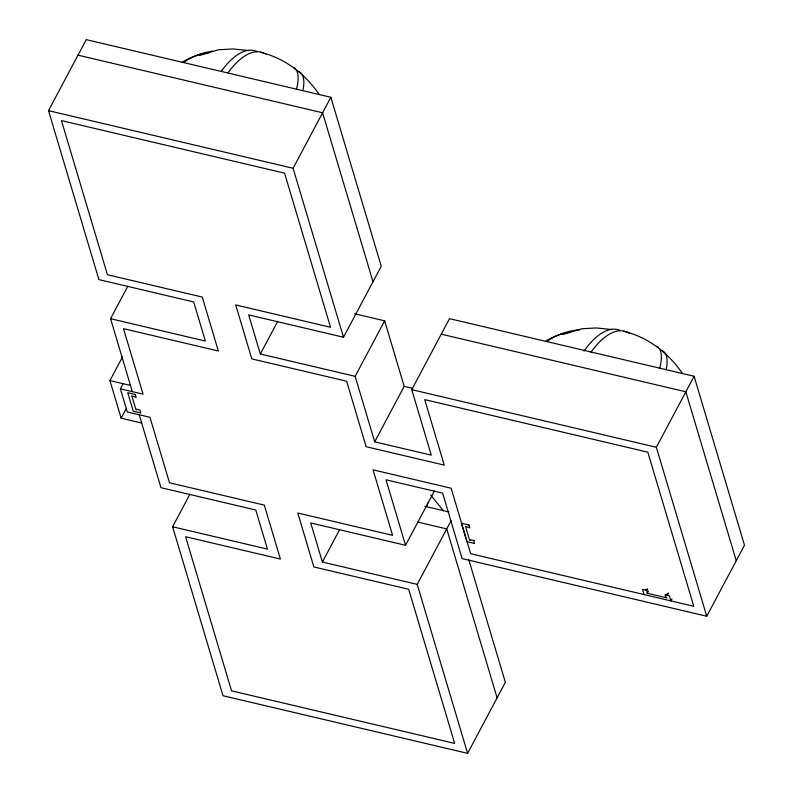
<?xml version="1.0" encoding="UTF-8"?>
<svg xmlns="http://www.w3.org/2000/svg" width="793" height="793" viewBox="0 0 793 793"><rect width="100%" height="100%" fill="white"/><g stroke="black" fill="none" stroke-linecap="round" stroke-linejoin="round"><path stroke-width="1.19" d="M645.829 589.249L646.672 589.576M474.075 540.39L474.363 540.638M127.911 286.075L110.564 318.707L205.377 341.049L193.72 301.955L98.897 279.612L48.502 110.653L86.259 39.65L330.85 97.271L381.245 266.23L343.498 337.233L248.675 314.9L260.332 353.995L355.155 376.328L374.692 441.83L431.293 455.162L411.755 389.66L449.502 318.657L694.103 376.279L744.498 545.237L706.741 616.24L462.15 558.619L442.613 493.127L386.013 479.795L405.55 545.287L310.737 522.954L322.394 562.049L417.217 584.391L467.612 753.35L223.021 695.729L172.616 526.77L189.973 494.128M141.679 423.026L121.151 418.198L109.93 380.59L122.657 356.652M120.377 388.828L143.057 394.161L123.52 328.669L218.343 351.002L202.255 297.058L107.432 274.725L61.457 120.605L284.568 173.161L330.532 327.281L235.719 304.938L251.807 358.882L346.62 381.215L366.158 446.717L444.249 465.114L424.711 399.613L647.822 452.169L693.786 606.288L470.685 553.732L451.148 488.23L373.057 469.833L392.594 535.334L297.771 513.002L313.869 566.945L408.682 589.278L454.657 743.398L231.546 690.842L185.582 536.722L280.395 559.055L264.307 505.121L169.494 482.778L149.956 417.287L127.276 411.944L120.377 388.828L123.193 383.525M121.151 418.198L126.355 408.405M343.498 337.233L293.093 168.265L330.85 97.271M260.332 353.995L277.689 321.353M355.155 376.328L384.655 320.838L354.649 313.77M374.692 441.83L404.192 386.34L384.655 320.838M322.394 562.049L339.751 529.417M405.55 545.287L434.475 490.897M417.217 584.391L451.118 520.624M467.612 753.35L505.369 682.347L468.713 559.462M706.741 616.24L656.346 447.272L694.103 376.279M671.998 598.844L670.868 600.985L669.302 595.761L665.069 594.76L665.793 597.188L666.824 597.863L646.741 593.134L647.494 592.877L646.771 590.448L647.703 588.693M647.494 592.877L648.426 591.122M667.072 595.236L668.221 593.075M667.131 595.424L668.281 593.273M646.632 589.437L645.869 589.595M199.737 55.451L218.521 49.761L233.112 48.958L248.655 50.534M562.99 334.458L581.765 328.768L596.366 327.965L611.909 329.541M78.001 55.163L322.602 112.784L372.997 281.743M48.502 110.653L293.093 168.265M441.255 334.17L685.846 391.792L736.251 560.75M404.192 386.34L412.628 388.332M411.755 389.66L656.346 447.272M109.93 380.59L130.458 385.428M424.85 506.291L448.947 511.961M417.802 522.091L446.717 528.901L497.112 697.86M646.771 590.448L642.528 589.447L644.094 594.681M172.616 526.77L267.439 549.103L255.782 510.008L160.959 487.675L139.211 414.749M260.441 52.279C284.766 58.077 305.335 74.076 319.242 94.565M623.695 331.286C648.02 337.084 668.588 353.093 682.495 373.572M430.649 495.001L443.356 510.682M110.564 318.707L132.312 391.633M546 340.98A104.359 82.075 67.8 0 1 570.583 332.059M547.239 341.218A104.359 82.075 67.8 0 1 579.633 329.789M584.015 350.962A104.359 40.572 -76.7 0 1 620.433 330.522M590.706 352.538A104.359 40.572 -76.7 0 1 629.057 333.1M656.753 346.363A104.359 27.616 -52.5 0 1 659.697 368.358M662.462 350.744A104.359 27.616 -52.5 0 1 666.338 368.596M181.736 62.607A104.359 82.075 67.8 0 1 208.519 52.883M183.986 62.211A104.359 82.075 67.8 0 1 212.782 51.148M221.416 71.053A104.359 40.572 -76.7 0 1 257.18 51.515M228.106 72.629A104.359 40.572 -76.7 0 1 265.804 54.093M293.499 67.355A104.359 27.616 -52.5 0 1 296.443 89.351M299.209 71.737A104.359 27.616 -52.5 0 1 303.085 89.589M427.635 503.02A104.359 27.616 -52.5 0 1 427.209 505.706M666.913 594.215L666.209 594.522L666.883 594.314M135.286 394.488L127.713 392.704L133.234 411.19L140.807 412.975L139.925 410.05L136.416 409.218L136.594 409.842L135.92 409.684L131.787 395.806L136.158 397.412L135.286 394.488M468.97 524.986L461.407 523.202L466.918 541.688L474.492 543.473L473.619 540.548L470.1 539.716L470.279 540.33L469.605 540.172L465.471 526.304L469.843 527.91L468.97 524.986"/></g></svg>
